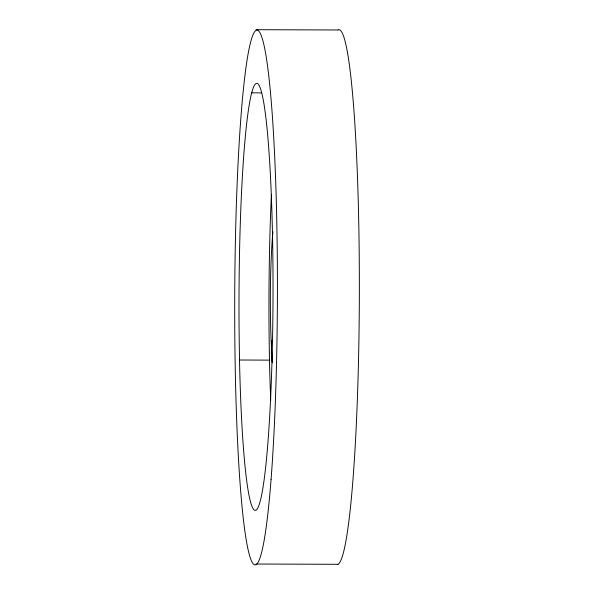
<?xml version="1.0" encoding="UTF-8"?>
<svg xmlns="http://www.w3.org/2000/svg" width="594" height="594" viewBox="0 0 594 594"><rect width="100%" height="100%" fill="white"/><g stroke="black" fill="none" stroke-linecap="round" stroke-linejoin="round"><path stroke-width="0.89" d="M256.073 29.7L338.075 29.975M251.648 92.85L261.635 92.879M255.925 564.025L337.927 564.3M338.075 29.915A267.359 21.339 -89.8 0 1 359.355 288.528A267.359 21.339 -89.8 0 1 337.927 564.359M239.501 360.075A213.573 17.018 -89.8 0 0 260.298 500.816A213.573 17.018 -89.8 0 0 272.468 233.331A213.573 17.018 -89.8 0 0 251.648 93.006A213.573 16.981 -89.8 0 0 239.545 360.001L269.498 360.142A213.573 16.981 -89.8 0 1 271.413 194.669M270.708 400.453A213.573 17.018 -89.8 0 1 269.483 360.179M271.666 340.221A57.596 4.589 -89.8 0 0 271.324 353.126A57.596 4.589 -89.8 0 0 272.282 362.897M272.364 360.781A87.014 6.935 -89.8 0 1 272.906 231.86M271.057 479.573A267.359 21.339 -89.8 0 0 261.583 36.472A267.359 21.339 -89.8 0 0 235.358 374.539A267.359 21.339 -89.8 0 0 271.057 479.573"/></g></svg>
